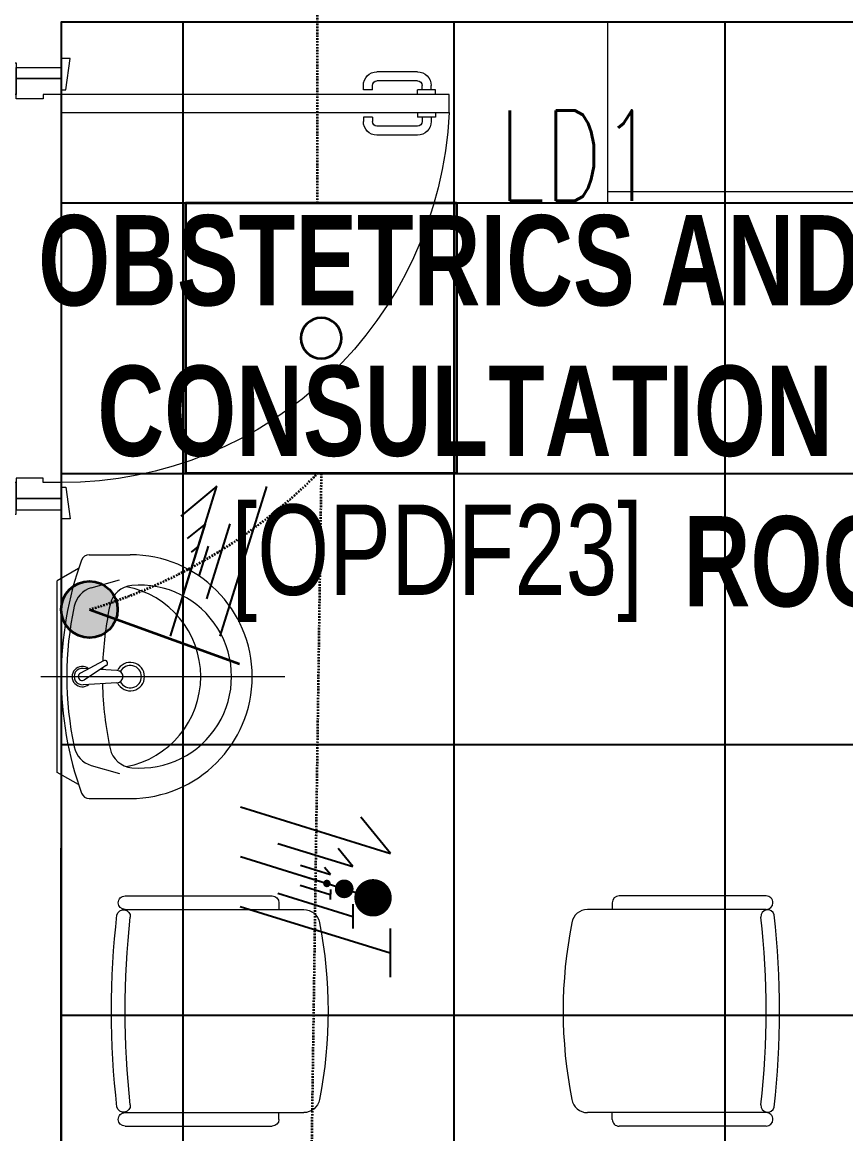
# Model space of a CAD drawing. Extents: x -12260 to 57327, y -29287 to 19916.
# Drawn here: x 25790 to 27613, y -11292 to -8830 of the extents above; entities that cross this region are included whole.
import ezdxf
from ezdxf.enums import TextEntityAlignment as Align

# ---------------------------------------------------------------- set-up
doc = ezdxf.new("R2010")
doc.units = 0
doc.header["$LTSCALE"] = 0.25
doc.linetypes.add('DASHDOT', pattern=[25.4, 12.7, -6.35, 0, -6.35])
for name, color, linetype, lineweight in [('01-First Floor$0$72_EGR_BASE_TEXT', 252, 'Continuous', 5), ('01-First Floor$0$LOADING', 253, 'Continuous', 5), ('01-First Floor$0$SANIT', 250, 'Continuous', 5), ('01-First Floor$0$Walls', 251, 'Continuous', 5), ('01-First Floor$0$Wooden Joinery', 251, 'Continuous', 5), ('E-LITE-CIRC-NUMB', 6, 'Continuous', 25), ('E-LITE-CLNG', 150, 'Continuous', 35), ('E-LITE-CLNG-CNDT', 6, 'DASHDOT', 35), ('E-LITE-CTRL', 6, 'Continuous', 25), ('E-LITE-IDEN', 6, 'Continuous', 25), ('E-LITE-SWCH @ 100', 3, 'Continuous', 35), ('E-POWR-WIRE', 6, 'Continuous', 25), ('E-POWR-WIRE @ 100', 6, 'Continuous', 25), ('E-POWR-WIRE @ 20', 6, 'Continuous', 25), ('E-POWR-WIRE @ 50', 6, 'Continuous', 25)]:
    doc.layers.add(name, color=color, linetype=linetype, lineweight=lineweight)
for name, color, linetype in [('01-First Floor$0$FALSE CEILING', 251, 'Continuous'), ('01-First Floor$0$TME-NON MEDICAL FURNITURE', 242, 'Continuous'), ('01-First Floor$0$X-WHITE glass', 255, 'Continuous')]:
    doc.layers.add(name, color=color, linetype=linetype)
doc.styles.add('01-First Floor$0$X3G_ENTITY_9EC9', font='swisscl.ttf', dxfattribs={"height": 0.2})
doc.styles.add('01-First Floor$0$X3G_ENTITY_9F38', font='swisscl.ttf', dxfattribs={"height": 0.2})
doc.styles.add('DC_SIMPLEX', font='SIMPLEX.shx', dxfattribs={"width": 0.7})

# ---------------------------------------------------------------- blocks, each defined once
blk = doc.blocks.new('01-First Floor$0$A$C72370EFE')
at = {"layer": '01-First Floor$0$Wooden Joinery'}
for p, q in [((-0.01, -0.04), (-0.02, -0.04)), ((-0.01, -0.03), (-0.01, -0.07)), ((0, -0.03), (-0.01, -0.03)), ((0.04, -0.03), (0.05, -0.03)), ((0.05, -0.03), (0.05, -0.07)), ((0.05, -0.04), (0.06, -0.04)), ((-0.05, -0.07), (-0.05, -0.16)), ((-0.03, -0.07), (-0.03, -0.16)), ((-0.01, -0.06), (-0.02, -0.06)), ((0, -0.07), (-0.01, -0.07)), ((0.04, -0.07), (0.05, -0.07)), ((0.05, -0.06), (0.06, -0.06)), ((0.07, -0.07), (0.07, -0.16)), ((0.09, -0.07), (0.09, -0.16)), ((-0.01, -0.17), (-0.02, -0.17)), ((-0.01, -0.17), (-0.01, -0.19)), ((0.05, -0.17), (0.06, -0.17)), ((0.05, -0.17), (0.05, -0.19)), ((-0.01, -0.19), (-0.02, -0.19)), ((0.05, -0.19), (0.06, -0.19))]:
    blk.add_line(p, q, dxfattribs=at)
for centre, radius, start, end in [((-0.02, -0.07), 0.03, 90, 180), ((0.06, -0.07), 0.03, 0, 90), ((-0.02, -0.07), 0.01, 90, 180), ((0.06, -0.07), 0.01, 0, 90), ((-0.02, -0.16), 0.03, 180, 270), ((-0.02, -0.16), 0.01, 180, 270), ((0.06, -0.16), 0.01, 270, 0), ((0.06, -0.16), 0.03, 270, 0)]:
    blk.add_arc(centre, radius, start, end, dxfattribs=at)
blk = doc.blocks.new('01-First Floor$0$A$C5DAD61B4')
at = {"layer": '01-First Floor$0$Wooden Joinery'}
for points in [[(80, 959.1), (80, 969.1), (10, 979.1), (10, 959.1)], [(940, 959.1), (940, 969.1), (1010, 979.1), (1010, 959.1)], [(70, 859.1), (70, 849.1), (0, 839.1), (0, 859.1)], [(120, 859.1), (120, 0), (80, 0), (80, 859.1)], [(950, 859.1), (950, 849.1), (1020, 839.1), (1020, 859.1)]]:
    blk.add_lwpolyline(points, close=True, dxfattribs=at)
for points in [[(45, 859.1), (45, 959.1), (20, 959.1), (20, 859.1), (45, 859.1)], [(45, 859.1), (80, 859.1), (80, 899.1), (90, 899.1), (90, 959.1), (45, 959.1), (45, 859.1)], [(975, 859.1), (940, 859.1), (940, 899.1), (930, 899.1), (930, 959.1), (975, 959.1), (975, 859.1)], [(975, 859.1), (975, 959.1), (1000, 959.1), (1000, 859.1), (975, 859.1)]]:
    blk.add_lwpolyline(points, dxfattribs=at)
blk.add_arc((80, 859.1), 860, 272.666, 0, dxfattribs=at)
at = {"layer": '01-First Floor$0$Wooden Joinery', "xscale": 999.9999999998854, "yscale": 999.9999999998854, "zscale": 999.9999999998854, "rotation": 180}
blk.add_blockref('01-First Floor$0$A$C72370EFE', (120, 0), dxfattribs=at)
blk = doc.blocks.new('01-First Floor$0$GF21016-P')
at = {"layer": '01-First Floor$0$LOADING', "extrusion": (-1.24384e-09, -1.20261e-09, -1)}
for p, q in [((0.0128, 0.0179), (0.0128, 0.4136)), ((0.4628, 0.0179), (0.4628, 0.4136)), ((-0.0022, 0.3585), (0.0128, 0.3585)), ((0.4778, 0.3585), (0.4628, 0.3585)), ((-0.0172, 0.0179), (-0.0172, 0.3435)), ((0.4928, 0.0179), (0.4928, 0.3435)), ((0.4778, 0.0029), (0.4778, 0.0029))]:
    blk.add_line(p, q, dxfattribs=at)
for centre, radius, start, end in [((-0.2378, -0.5362), 1.0036, 78.7568, 101.2432), ((-0.0478, 0.4136), 0.035, 0, 80.6557), ((-0.4278, 0.4136), 0.035, 99.3443, 180), ((0.0022, 0.3435), 0.015, 0, 90), ((-0.4778, 0.3435), 0.015, 90, 180), ((-0.0284, 0.0145), 0.015, 284.3864, 95.5209), ((-0.2378, 1.8928), 1.8749, 263.6341, 276.3659), ((-0.4471, 0.0145), 0.015, 84.4791, 255.6136), ((0.0022, 0.0179), 0.015, 270, 0), ((0.0022, 0.0179), 0.015, 180, 270), ((-0.2378, 1.8734), 1.8855, 263.5119, 276.4881), ((-0.4778, 0.0179), 0.015, 270, 0), ((-0.4778, 0.0179), 0.015, 180, 270)]:
    blk.add_arc(centre, radius, start, end, dxfattribs=at)
blk = doc.blocks.new('01-First Floor$0$GF21027-P')
at = {"layer": '01-First Floor$0$LOADING'}
for p, q in [((0.4, 0.4), (-0.4, 0.4)), ((-0.4, 0.4), (-0.4, 0)), ((0.4, 0), (0.4, 0.4)), ((-0.4, 0.025), (0.4, 0.025)), ((-0.4, 0), (0.4, 0))]:
    blk.add_line(p, q, dxfattribs=at)
blk = doc.blocks.new('01-First Floor$0$lav-manta 60')
at = {"layer": '01-First Floor$0$SANIT'}
for p, q in [((0, 0.04), (0, -0.56)), ((-0.2658, -0.0529), (-0.2358, 0)), ((-0.2358, 0), (0.2358, 0)), ((0.2658, -0.0529), (0.2358, 0)), ((-0.3, -0.0789), (-0.3, -0.18)), ((-0.015, -0.1473), (-0.0199, -0.064)), ((0.0274, -0.121), (-0.0078, -0.0673)), ((0.0389, -0.1142), (0.0087, -0.0575)), ((0.0191, -0.077), (0.0199, -0.064)), ((0.3, -0.0789), (0.3, -0.18)), ((-0.2185, -0.0841), (-0.2383, -0.1537)), ((0.015, -0.1473), (0.0174, -0.1057)), ((0.2185, -0.0841), (0.2383, -0.1537))]:
    blk.add_line(p, q, dxfattribs=at)
for centre, radius, start, end in [((0, -0.8557), 0.8457, 70.1771, 109.8229), ((0, -0.8696), 0.8457, 78.1914, 101.8086), ((-0.1608, -0.1006), 0.06, 101.8086, 164.0794), ((0, -0.0617), 0.025, 320.7474, 220.368), ((0, -0.0617), 0.02, 353.2671, 186.682), ((0, -0.0617), 0.00966, 25.4127, 215.9577), ((0.1608, -0.1006), 0.06, 15.9206, 78.1914), ((-0.28, -0.0789), 0.02, 109.8229, 180), ((0.28, -0.0789), 0.02, 0, 70.1771), ((-0.1645, -0.189), 0.06, 102.0883, 174.8142), ((0, -0.9572), 0.8457, 91.1572, 102.0883), ((0, -0.9572), 0.8457, 88.5486, 88.844), ((0.0332, -0.1176), 0.00666, 210.6852, 30.6852), ((0, -0.9572), 0.8457, 77.9117, 87.4274), ((0.1645, -0.189), 0.06, 5.1858, 77.9117), ((0, -0.18), 0.035, 115.3106, 64.6894), ((0, -0.18), 0.0275, 117.1496, 62.8504), ((0, -0.1473), 0.015, 180, 0), ((0, -0.18), 0.3, 180, 0), ((0, -0.2039), 0.2252, 174.8142, 5.1858), ((0, -0.1282), 0.2252, 190.6097, 349.3903)]:
    blk.add_arc(centre, radius, start, end, dxfattribs=at)
blk = doc.blocks.new('01-First Floor')
at = {"layer": '01-First Floor$0$FALSE CEILING', "linetype": 'Continuous'}
for p, q in [((26146, -12830), (26146, -8830)), ((26746, -12830), (26746, -8830)), ((27346, -12830), (27346, -8830)), ((25876, -9230), (29376, -9230)), ((25876, -9830), (29376, -9830)), ((25876, -10430), (29376, -10430)), ((25876, -12829.8, 0), (25876, -10709.8, 0)), ((25876, -11030), (29376, -11030))]:
    blk.add_line(p, q, dxfattribs=at)
at = {"layer": '01-First Floor$0$FALSE CEILING'}
blk.add_lwpolyline([(29376, -8830), (25876, -8830), (25876, -10710), (25876, -10710), (25876, -12830), (29376, -12830), (29376, -8830)], dxfattribs=at)
at = {"layer": '01-First Floor$0$Walls'}
for p, q in [((25876, -8830), (25876, -8930)), ((25876, -8830), (28296, -8830)), ((25776, -8930), (25876, -8930)), ((25776, -9910), (25876, -9910)), ((25876, -10710), (25876, -9910)), ((25876.1, -10647.7, 0), (25876, -9910))]:
    blk.add_line(p, q, dxfattribs=at)
at = {"layer": '01-First Floor$0$X-WHITE glass', "color": 253, "lineweight": 30, "ltscale": 6, "true_color": 0x9898cc}
blk.add_line((25876, -10660), (25876.5, -12830.2, 0), dxfattribs=at)
at = {"layer": '01-First Floor$0$LOADING', "color": 1, "xscale": 1000, "yscale": 1000, "zscale": 1000, "rotation": 2.091175133064225e-08}
blk.add_blockref('01-First Floor$0$GF21027-P', (27486, -9230, -0.1), dxfattribs=at)
at = {"layer": '01-First Floor$0$SANIT', "xscale": 900.000000000201, "yscale": 900.000000000201, "zscale": 900.000000000201, "rotation": 90.00000000000001}
blk.add_blockref('01-First Floor$0$lav-manta 60', (25867, -10279.7), dxfattribs=at)
at = {"layer": '01-First Floor$0$TME-NON MEDICAL FURNITURE', "color": 1, "extrusion": (-1.86519e-05, -4.75185e-05, 1), "xscale": 1000.000000000005, "yscale": 1000.000000000005, "zscale": -1000.000000000001, "rotation": 269.9999749024568}
blk.add_blockref('01-First Floor$0$GF21016-P', (25999.6, -10782.8, -0.1), dxfattribs=at)
at = {"layer": '01-First Floor$0$TME-NON MEDICAL FURNITURE', "color": 1, "extrusion": (1.86519e-05, -4.75185e-05, 1), "xscale": -1000.000000000005, "yscale": 1000.000000000006, "zscale": -1000.000000000005, "rotation": 90.00002509754333}
blk.add_blockref('01-First Floor$0$GF21016-P', (27454.8, -10782.8, 0.9), dxfattribs=at)
at = {"layer": '01-First Floor$0$Wooden Joinery', "xscale": -1, "rotation": 90}
blk.add_blockref('01-First Floor$0$A$C5DAD61B4', (26735.1, -8910), dxfattribs=at)
at = {"layer": '01-First Floor$0$72_EGR_BASE_TEXT', "insert": (27573.2, -9257.4, -0.1), "char_height": 200, "width": 3714.666, "attachment_point": 2, "style": '01-First Floor$0$X3G_ENTITY_9EC9'}
blk.add_mtext('{\\fSwis721 LtCn BT|b1|i0|c0|p34;OBSTETRICS AND GYNAECOLOGY CONSULTATION / EXAMINATION ROOM}', dxfattribs=at)
at = {"layer": '01-First Floor$0$72_EGR_BASE_TEXT', "insert": (26708.6, -9898.6, 0), "char_height": 200, "attachment_point": 2, "style": '01-First Floor$0$X3G_ENTITY_9F38'}
blk.add_mtext('[OPDF23]', dxfattribs=at)
blk = doc.blocks.new('*U35')
blk.add_hatch(color=256).paths.add_polyline_path([(-0.625, 0.625, 1), (-0.625, -0.625, 1)])
blk.add_line((-0.625, 0), (-3.947, 1.2))
blk.add_circle((-0.625, 0), 0.625)
at = {"layer": 'E-LITE-CTRL', "style": 'DC_SIMPLEX', "width": 0.7, "flags": 8}
blk.add_attdef('CONTROL', (-26.627, -10.116), '', height=2, rotation=360, dxfattribs=at)
at = {"layer": 'E-LITE-IDEN', "style": 'DC_SIMPLEX', "width": 0.7, "flags": 8}
blk.add_attdef('TYPE', text='', height=2, rotation=360, dxfattribs=at).set_placement((-31.991, -10.116), align=Align.RIGHT)
blk = doc.blocks.new('*U25')
blk.add_lwpolyline([(-300, 300), (-300, -300), (300, -300), (300, 300)], close=True)
blk.add_circle((0, 0), 45)
at = {"layer": 'E-LITE-CIRC-NUMB', "style": 'DC_SIMPLEX', "width": 0.7, "flags": 8}
blk.add_attdef('CIRCUIT', text='', height=200, rotation=0, dxfattribs=at).set_placement((-473.9, 300), align=Align.RIGHT)
at = {"layer": 'E-LITE-CTRL', "style": 'DC_SIMPLEX', "width": 0.7, "flags": 8}
blk.add_attdef('CONTROL', (1118.9, -935), '', height=200, rotation=360, dxfattribs=at)
at = {"layer": 'E-LITE-IDEN', "style": 'DC_SIMPLEX', "width": 0.7, "flags": 8}
blk.add_attdef('TYPE', (460.4, 457.6), '', height=200, rotation=360, dxfattribs=at)
blk = doc.blocks.new('*U47')
for p, q in [((-0.515, -1.66), (0.515, 1.66)), ((0.515, 1.66), (-0.287, 1.001)), ((0.587, -1.663), (1.617, 1.658))]:
    blk.add_line(p, q)
blk = doc.blocks.new('*U711')
at = {"layer": 'E-POWR-WIRE @ 100', "xscale": 100, "yscale": 100, "zscale": 100}
blk.add_blockref('*U47', (26169.5, -10024.1), dxfattribs=at)
at = {"layer": 'E-POWR-WIRE @ 20', "xscale": 20, "yscale": 20, "zscale": 20}
blk.add_blockref('*U47', (26169.5, -10024.1), dxfattribs=at)
at = {"layer": 'E-POWR-WIRE @ 50', "xscale": 50, "yscale": 50, "zscale": 50}
blk.add_blockref('*U47', (26169.5, -10024.1), dxfattribs=at)
blk = doc.blocks.new('*U41')
for p, q in [((-1.658, 1.617), (1.663, 0.587)), ((1.663, 0.587), (1.004, 1.389)), ((-1.66, 0.515), (1.66, -0.515)), ((-1.663, -0.587), (1.658, -1.617)), ((1.659, -1.078), (1.657, -2.157))]:
    blk.add_line(p, q)
at = {"const_width": 0.414}
blk.add_lwpolyline([(1.278, -0.19, 1), (1.277, -0.604, 1)], format="xyb", close=True, dxfattribs=at)
blk = doc.blocks.new('*U757')
at = {"layer": 'E-POWR-WIRE @ 100', "xscale": 100, "yscale": 100, "zscale": 100}
blk.add_blockref('*U41', (26438.8, -10730, -0.1), dxfattribs=at)
at = {"layer": 'E-POWR-WIRE @ 20', "xscale": 20, "yscale": 20, "zscale": 20}
blk.add_blockref('*U41', (26438.8, -10730, -0.1), dxfattribs=at)
at = {"layer": 'E-POWR-WIRE @ 50', "xscale": 50, "yscale": 50, "zscale": 50}
blk.add_blockref('*U41', (26438.8, -10730, -0.1), dxfattribs=at)

msp = doc.modelspace()

# ---------------------------------------------------------------- linework, layer by layer
at = {"layer": 'E-LITE-CLNG-CNDT', "elevation": -0.1}
for points in [[(26443.5, -9230), (26443.5, -7920, -0.414214), (26543.5, -7820), (26726, -7820)], [(26443.5, -9830, -0.125322), (25938.5, -10131, 1.677334)]]:
    msp.add_lwpolyline(points, format="xyb", dxfattribs=at)
msp.add_lwpolyline([(26451.7, -9830), (26426, -11630)], dxfattribs=at)

# ---------------------------------------------------------------- block references
at = {"layer": 'E-LITE-CLNG'}
ref = msp.add_blockref('*U25', (26451.7, -9530, -0.1), dxfattribs=dict(at, xscale=-1))
ref.add_attrib('TYPE', 'LD1', (26845.2, -9225.5, -0.1), dxfattribs={"layer": 'E-LITE-IDEN', "height": 200, "rotation": 0, "style": 'DC_SIMPLEX', "width": 0.7, "flags": 8})
at = {"layer": 'E-LITE-CLNG-CNDT'}
msp.add_blockref('01-First Floor', (0, 0), dxfattribs=at)
at = {"layer": 'E-LITE-SWCH @ 100', "xscale": 100, "yscale": 100, "zscale": 100, "rotation": 180}
msp.add_blockref('*U35', (25876, -10131), dxfattribs=at)
at = {"layer": 'E-POWR-WIRE'}
for name in ['*U711', '*U757']:
    msp.add_blockref(name, (0, 0), dxfattribs=at)

doc.saveas('drawing.dxf')
